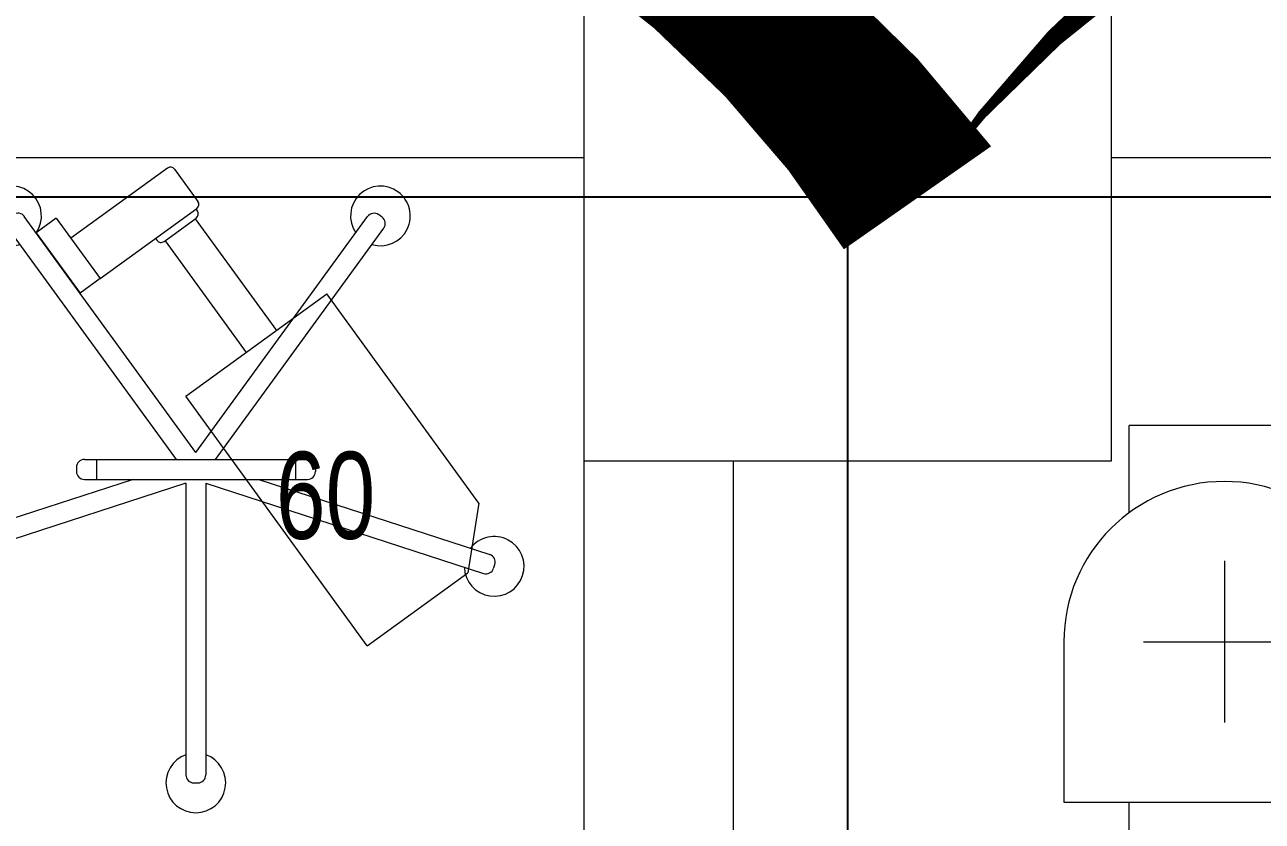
# Model space of a CAD drawing. Header units: metres. Extents: x 75097 to 220695, y -1557923 to -1361206.
# Drawn here: x 129137 to 130380, y -1397715 to -1396914 of the extents above; entities that cross this region are included whole.
import ezdxf

# ---------------------------------------------------------------- set-up
doc = ezdxf.new("R2010")
doc.units = ezdxf.units.M
doc.layers.get('0').update_dxf_attribs({"lineweight": 0})
doc.layers.add('A-100 - Copy$0$axes', color=8, linetype='Continuous')
for name, color, linetype, lineweight in [('A-100 - Copy$0$Medical Equipment and Furniture', 8, 'Continuous', 0), ('A-100 - Copy$0$Medical Equipment and Furniture1', 8, 'Continuous', 5), ('A-100 - Copy$0$Structure', 8, 'Continuous', 9), ('A-100 - Copy$0$Walls', 8, 'Continuous', 0)]:
    doc.layers.add(name, color=color, linetype=linetype, lineweight=lineweight)
doc.layers.add('REV 01', color=7, linetype='Continuous', lineweight=0, true_color=0xe41b4d)
doc.styles.add('A-100 - Copy$0$X3G_ENTITY_257CFD', font='swisscl.ttf', dxfattribs={"height": 200})

# ---------------------------------------------------------------- blocks, each defined once
blk = doc.blocks.new('A-100 - Copy$0$HF12177-P')
for p, q in [((0, 0), (-0.1724, 0.2372)), ((0, 0), (0.1724, 0.2372)), ((-0.0196, -0.007), (-0.1885, 0.2255)), ((0.0196, -0.007), (0.1885, 0.2255)), ((-0.112, -0.007), (0.112, -0.007)), ((-0.1, -0.007), (-0.1, -0.027)), ((0.1, -0.007), (0.1, -0.027)), ((-0.12, -0.015), (-0.12, -0.019)), ((0.12, -0.015), (0.12, -0.019)), ((-0.0631, -0.027), (-0.2951, -0.1024)), ((-0.01, -0.0308), (-0.2889, -0.1214)), ((-0.112, -0.027), (0.112, -0.027)), ((-0.01, -0.0308), (-0.01, -0.324)), ((0.01, -0.0308), (0.01, -0.324)), ((0.01, -0.0308), (0.2889, -0.1214)), ((0.0631, -0.027), (0.2951, -0.1024))]:
    blk.add_line(p, q)
for centre, radius, start, end in [((-0.1852, 0.2378), 0.03, 325.4712, 286.5288), ((0.1852, 0.2378), 0.03, 253.4712, 214.5288), ((-0.1821, 0.2302), 0.008, 126.3733, 216), ((0, -0.017), 0.315, 125.6267, 126.3733), ((-0.1788, 0.2325), 0.008, 36, 125.6267), ((0.1788, 0.2325), 0.008, 54.3733, 144), ((0, -0.017), 0.315, 53.6267, 54.3733), ((0.1821, 0.2302), 0.008, 324, 53.6267), ((-0.112, -0.015), 0.008, 90, 180), ((0.112, -0.015), 0.008, 0, 90), ((-0.112, -0.019), 0.008, 180, 270), ((0.112, -0.019), 0.008, 270, 0), ((-0.2996, -0.1144), 0.03, 37.4712, 358.5288), ((0.2996, -0.1144), 0.03, 181.4712, 142.5288), ((-0.2926, -0.11), 0.008, 108, 197.6267), ((0.2926, -0.11), 0.008, 342.3733, 72), ((0, -0.017), 0.315, 197.6267, 198.3733), ((-0.2914, -0.1138), 0.008, 198.3733, 288), ((0.2914, -0.1138), 0.008, 252, 341.6267), ((0, -0.017), 0.315, 341.6267, 342.3733), ((0, -0.332), 0.03, 109.4712, 70.5288), ((-0.002, -0.324), 0.008, 180, 269.6267), ((0, -0.017), 0.315, 269.6267, 270.3733), ((0.002, -0.324), 0.008, 270.3733, 0)]:
    blk.add_arc(centre, radius, start, end)
blk = doc.blocks.new('A-100 - Copy$0$MONITOR ARM PLAN')
for p, q in [((0.025, -0.49375, 0), (0.025, -0.18375, 0)), ((0.025, -0.18375, 0), (0.2, -0.18375, 0)), ((0.2, -0.44375, 0), (0.2, -0.18375, 0)), ((0.2, -0.44375, 0), (0.15, -0.49375, 0)), ((0.025, -0.49375, 0), (0.15, -0.49375, 0))]:
    blk.add_line(p, q)
at = {"layer": 'A-100 - Copy$0$Medical Equipment and Furniture1'}
for p, q in [((0.025, 0.0375), (0, 0.0375)), ((0, 0.0375), (0, -0.0375)), ((0.025, 0.0375), (0.025, -0.0375)), ((0.145, 0.0125), (0.025, 0.0125)), ((0.15, 0.0075), (0.15, -0.0325)), ((0.025, -0.0375), (0, -0.0375)), ((0.025, -0.0375), (0.145, -0.0375)), ((0.09375, -0.0375), (0.09375, -0.04)), ((0.09875, -0.045), (0.13875, -0.045)), ((0.1, -0.045), (0.1, -0.18375)), ((0.1375, -0.045), (0.1375, -0.18375)), ((0.14375, -0.0375), (0.14375, -0.04))]:
    blk.add_line(p, q, dxfattribs=at)
for centre, start, end in [((0.145, 0.0075, 0), 0, 90), ((0.145, -0.0325), 270, 0), ((0.09875, -0.04), 180, 270), ((0.13875, -0.04), 270, 360)]:
    blk.add_arc(centre, 0.005, start, end, dxfattribs=at)
blk = doc.blocks.new('A-100 - Copy$0$C Arm')
at = {"layer": 'A-100 - Copy$0$Medical Equipment and Furniture'}
for p, q in [((-785161.7, -312190.8), (-785352.7, -312190.8)), ((-785352.7, -312278.6), (-785352.7, -312190.8)), ((-785161.7, -312278.6), (-785161.7, -312190.8)), ((-785257.2, -312327.1), (-785257.2, -312489.5)), ((-785418.3, -312408.3), (-785418.3, -312569.4)), ((-785338.3, -312408.3), (-785176, -312408.3)), ((-785096.1, -312408.3), (-785096.1, -312569.4)), ((-785418.3, -312569.4), (-785096.1, -312569.4)), ((-785352.7, -313389.4), (-785352.7, -312569.4)), ((-785161.7, -313389.4), (-785161.7, -312569.4)), ((-785352.7, -312599.4), (-785161.7, -312599.4)), ((-785362.7, -312679.4), (-785151.7, -312679.4)), ((-785362.7, -313389.4), (-785362.7, -312679.4)), ((-785151.7, -313389.4), (-785151.7, -312679.4)), ((-785362.7, -313319.6), (-785657.2, -313319.6)), ((-785657.2, -313319.6), (-785657.2, -313519.6)), ((-784857.2, -313319.6), (-785151.7, -313319.6)), ((-784857.2, -313319.6), (-784857.2, -313519.6)), ((-785362.7, -313389.4), (-785352.7, -313430.8)), ((-785352.7, -313389.4), (-785161.7, -313389.4)), ((-785352.7, -313389.4), (-785352.7, -313698.9)), ((-785161.7, -313389.4), (-785161.7, -313698.9)), ((-785151.7, -313389.4), (-785161.7, -313430.8)), ((-785352.7, -313430.8), (-785512.2, -313430.8)), ((-785512.2, -313430.8), (-785512.2, -313990.8)), ((-785002.2, -313430.8), (-785161.7, -313430.8)), ((-785002.2, -313430.8), (-785002.2, -313990.8)), ((-785512.2, -313519.6), (-785657.2, -313519.6)), ((-784857.2, -313519.6), (-785002.2, -313519.6)), ((-785161.7, -313698.9), (-785352.7, -313698.9)), ((-785512.2, -313758.4), (-785002.2, -313758.4)), ((-785002.2, -313990.8), (-785512.2, -313990.8))]:
    blk.add_line(p, q, dxfattribs=at)
for points in [[(-785410.4, -313809.9), (-785382.2, -313809.9), (-785382.2, -313826.8), (-785410.4, -313826.8)], [(-785368.4, -313809.9), (-785340.1, -313809.9), (-785340.1, -313826.8), (-785368.4, -313826.8)], [(-785326.3, -313809.9), (-785298.1, -313809.9), (-785298.1, -313826.8), (-785326.3, -313826.8)], [(-785178.2, -313812.4), (-785019.4, -313812.4), (-785019.4, -313920.3), (-785178.2, -313920.3)], [(-785173.2, -313817.4), (-785024.4, -313817.4), (-785024.4, -313915.3), (-785173.2, -313915.3)], [(-785410.4, -313842), (-785382.2, -313842), (-785382.2, -313859), (-785410.4, -313859)], [(-785368.4, -313842), (-785340.1, -313842), (-785340.1, -313859), (-785368.4, -313859)], [(-785326.3, -313842), (-785298.1, -313842), (-785298.1, -313859), (-785326.3, -313859)], [(-785410.4, -313874.2), (-785382.2, -313874.2), (-785382.2, -313891.1), (-785410.4, -313891.1)], [(-785368.4, -313874.2), (-785340.1, -313874.2), (-785340.1, -313891.1), (-785368.4, -313891.1)], [(-785326.3, -313874.2), (-785298.1, -313874.2), (-785298.1, -313891.1), (-785326.3, -313891.1)], [(-785410.4, -313906.3), (-785382.2, -313906.3), (-785382.2, -313923.3), (-785410.4, -313923.3)], [(-785368.4, -313906.3), (-785340.1, -313906.3), (-785340.1, -313923.3), (-785368.4, -313923.3)], [(-785326.3, -313906.3), (-785298.1, -313906.3), (-785298.1, -313923.3), (-785326.3, -313923.3)]]:
    blk.add_lwpolyline(points, close=True, dxfattribs=at)
for radius in [27.5, 17.5]:
    blk.add_circle((-785241.1, -313856.3), radius, dxfattribs=at)
for centre, radius, start, end in [((-785257.2, -312408.3), 161.1, 0, 180), ((-785657.2, -313319.6), 52.7, 0, 270), ((-784857.2, -313319.6), 52.7, 270, 180), ((-785512.2, -313990.8), 52.7, 90, 0), ((-785002.2, -313990.8), 52.7, 180, 90)]:
    blk.add_arc(centre, radius, start, end, dxfattribs=at)
blk = doc.blocks.new('A-100 - Copy')
at = {"layer": 'A-100 - Copy$0$axes'}
for p, q in [((129963.3, -1477297.4, 0), (129963.3, -1387547.7, 0)), ((178940.3, -1397087.7, 0), (95650.8, -1397087.7, 0))]:
    blk.add_line(p, q, dxfattribs=at)
at = {"layer": 'A-100 - Copy$0$Structure', "elevation": 0}
blk.add_lwpolyline([(129698.3, -1397352.7), (130228.3, -1397352.7), (130228.3, -1396822.7), (129698.3, -1396822.7)], close=True, dxfattribs=at)
at = {"layer": 'A-100 - Copy$0$Walls'}
for p, q in [((123028.3, -1397047.7, 0), (129698.3, -1397047.7, 0)), ((130228.3, -1397047.7, 0), (136898.3, -1397047.7, 0)), ((129698.3, -1397352.7, 0), (129698.3, -1404022.7, 0)), ((129848.3, -1397352.7, 0), (129848.3, -1404022.7, 0))]:
    blk.add_line(p, q, dxfattribs=at)
at = {"layer": 'A-100 - Copy$0$Medical Equipment and Furniture', "xscale": 1000, "yscale": 1000, "zscale": 1000, "rotation": 35.98503167527946}
blk.add_blockref('A-100 - Copy$0$MONITOR ARM PLAN', (129170.3, -1397153.7, 2.4), dxfattribs=at)
at = {"layer": 'A-100 - Copy$0$Medical Equipment and Furniture', "extrusion": (1.39405e-12, -1.92689e-13, -1), "xscale": -1000, "yscale": 1000, "zscale": -1000, "rotation": 0.01496832471714167}
blk.add_blockref('A-100 - Copy$0$HF12177-P', (-129308.7, -1397344.2, -2.4), dxfattribs=at)
at = {"layer": 'A-100 - Copy$0$Medical Equipment and Furniture'}
blk.add_blockref('A-100 - Copy$0$C Arm', (915598.7, -1085126.1, 0), dxfattribs=at)
at = {"layer": 'A-100 - Copy$0$Medical Equipment and Furniture', "insert": (129438.9, -1397343.5, 2.4), "char_height": 87.47, "width": 82.543, "attachment_point": 2, "style": 'A-100 - Copy$0$X3G_ENTITY_257CFD'}
blk.add_mtext('60', dxfattribs=at)

msp = doc.modelspace()

# ---------------------------------------------------------------- block references
msp.add_blockref('A-100 - Copy', (0, 0))

# ---------------------------------------------------------------- next in the draw order: linework, layer by layer
at = {"layer": 'REV 01', "color": 3, "elevation": -2.4}
msp.add_lwpolyline([(130868.9, -1404866.1, 0, 180.5, -0.520567), (129064.1, -1404866.1, 0, 180.5, -0.520567), (127259.3, -1404866.2, 0, 180.5, -0.520567), (126415.7, -1403906.3, 0, 180.5, -0.520567), (126417.8, -1402101.5, 0, 180.5, -0.520567), (126420, -1400296.7, 0, 180.5, -0.520567), (126422.2, -1398491.9, 0, 180.5, -0.520567), (126423.8, -1397088.4, 0, 180.5, -0.520567), (128228.6, -1397088.3, 0, 180.5, -0.520567), (130033.4, -1397088.2, 0, 180.5, -0.520567), (131838.2, -1397088.1, 0, 180.5, -0.520567)], format="xyseb", dxfattribs=at)

doc.saveas('drawing.dxf')
